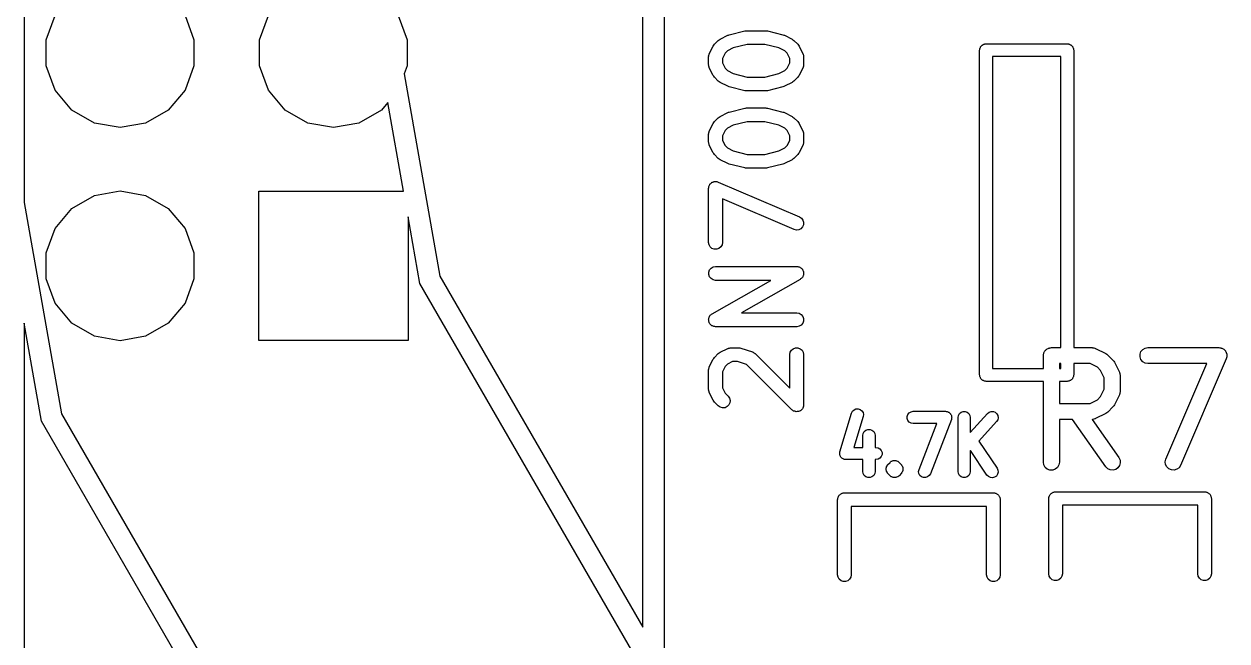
# Model space of a CAD drawing. Extents: x 173.7 to 229.3, y -126 to -74.1.
# Drawn here: x 182.1 to 193.38, y -108.52 to -102.73 of the extents above; entities that cross this region are included whole.
import ezdxf

# ---------------------------------------------------------------- set-up
doc = ezdxf.new("R2010")
doc.units = 0
doc.header["$MEASUREMENT"] = 0
doc.layers.add('BLACK', color=7, linetype='CONTINUOUS')

msp = doc.modelspace()

# ---------------------------------------------------------------- linework, layer by layer
at = {"layer": 'Black'}
for p, q in [((188.1, -91.2635), (188.1, -108.737)), ((187.9, -108.39), (187.9, -91.6099)), ((182.1, -95.5954), (182.1, -104.405)), ((182.308, -102.878), (182.391, -102.649)), ((183.609, -102.649), (183.692, -102.878)), ((184.308, -102.878), (184.391, -102.649)), ((185.609, -102.649), (185.692, -102.878)), ((188.626, -102.872), (188.699, -102.836)), ((188.699, -102.836), (188.706, -102.834)), ((188.706, -102.834), (188.712, -102.831)), ((188.712, -102.831), (188.857, -102.795)), ((188.857, -102.795), (188.865, -102.794)), ((188.865, -102.794), (188.873, -102.793)), ((188.873, -102.793), (189.054, -102.793)), ((189.054, -102.793), (189.062, -102.794)), ((189.062, -102.794), (189.07, -102.795)), ((189.07, -102.795), (189.215, -102.831)), ((189.215, -102.831), (189.222, -102.834)), ((189.222, -102.834), (189.229, -102.836)), ((189.229, -102.836), (189.301, -102.872)), ((182.308, -103.122), (182.308, -102.878)), ((183.692, -102.878), (183.692, -103.122)), ((184.308, -103.122), (184.308, -102.878)), ((185.692, -102.878), (185.692, -103.122)), ((188.525, -103.01), (188.561, -102.937)), ((188.561, -102.937), (188.567, -102.929)), ((188.567, -102.929), (188.573, -102.92)), ((188.573, -102.92), (188.609, -102.884)), ((188.609, -102.884), (188.618, -102.878)), ((188.618, -102.878), (188.626, -102.872)), ((188.75, -102.955), (188.694, -102.983)), ((188.881, -102.922), (188.75, -102.955)), ((189.046, -102.922), (188.881, -102.922)), ((189.177, -102.955), (189.046, -102.922)), ((189.234, -102.983), (189.177, -102.955)), ((189.301, -102.872), (189.309, -102.878)), ((189.309, -102.878), (189.318, -102.884)), ((189.318, -102.884), (189.354, -102.92)), ((189.354, -102.92), (189.36, -102.929)), ((189.36, -102.929), (189.366, -102.937)), ((189.366, -102.937), (189.403, -103.01)), ((191.06, -102.966), (191.062, -102.961)), ((191.06, -102.971), (191.06, -102.966)), ((191.062, -102.961), (191.063, -102.956)), ((191.063, -102.956), (191.066, -102.951)), ((191.066, -102.951), (191.067, -102.946)), ((191.067, -102.946), (191.071, -102.942)), ((191.071, -102.942), (191.073, -102.938)), ((191.073, -102.938), (191.077, -102.934)), ((191.077, -102.934), (191.081, -102.93)), ((191.081, -102.93), (191.085, -102.928)), ((191.085, -102.928), (191.089, -102.924)), ((191.089, -102.924), (191.094, -102.923)), ((191.094, -102.923), (191.099, -102.92)), ((191.099, -102.92), (191.104, -102.919)), ((191.104, -102.919), (191.109, -102.917)), ((191.109, -102.917), (191.114, -102.917)), ((191.114, -102.917), (191.119, -102.916)), ((191.119, -102.916), (191.881, -102.916)), ((191.881, -102.916), (191.886, -102.917)), ((191.886, -102.917), (191.891, -102.917)), ((191.891, -102.917), (191.896, -102.919)), ((191.896, -102.919), (191.901, -102.92)), ((191.901, -102.92), (191.906, -102.923)), ((191.906, -102.923), (191.911, -102.924)), ((191.911, -102.924), (191.915, -102.928)), ((191.915, -102.928), (191.919, -102.93)), ((191.919, -102.93), (191.923, -102.934)), ((191.923, -102.934), (191.927, -102.938)), ((191.927, -102.938), (191.929, -102.942)), ((191.929, -102.942), (191.933, -102.946)), ((191.933, -102.946), (191.934, -102.951)), ((191.934, -102.951), (191.937, -102.956)), ((191.937, -102.956), (191.938, -102.961)), ((191.938, -102.961), (191.94, -102.966)), ((191.94, -102.966), (191.94, -102.971)), ((188.518, -103.031), (188.521, -103.024)), ((188.519, -103.035), (188.518, -103.031)), ((188.518, -103.039), (188.519, -103.035)), ((188.518, -103.111), (188.518, -103.039)), ((188.521, -103.024), (188.522, -103.017)), ((188.522, -103.017), (188.524, -103.013)), ((188.524, -103.013), (188.525, -103.01)), ((188.672, -103.005), (188.647, -103.054)), ((188.647, -103.054), (188.647, -103.096)), ((188.694, -102.983), (188.672, -103.005)), ((189.255, -103.005), (189.234, -102.983)), ((189.28, -103.054), (189.255, -103.005)), ((189.28, -103.096), (189.28, -103.054)), ((189.403, -103.01), (189.404, -103.013)), ((189.404, -103.013), (189.406, -103.017)), ((189.406, -103.017), (189.407, -103.024)), ((189.407, -103.024), (189.409, -103.031)), ((189.409, -103.031), (189.409, -103.035)), ((189.409, -103.035), (189.409, -103.039)), ((189.409, -103.039), (189.409, -103.111)), ((191.059, -102.976), (191.06, -102.971)), ((191.059, -106.024), (191.059, -102.976)), ((191.179, -103.036), (191.179, -105.964)), ((191.821, -103.036), (191.179, -103.036)), ((191.821, -105.767), (191.821, -103.036)), ((191.94, -102.971), (191.941, -102.976)), ((191.941, -102.976), (191.941, -105.767)), ((182.391, -103.351), (182.308, -103.122)), ((183.692, -103.122), (183.609, -103.351)), ((184.391, -103.351), (184.308, -103.122)), ((185.692, -103.122), (185.664, -103.199)), ((188.519, -103.115), (188.518, -103.111)), ((188.518, -103.119), (188.519, -103.115)), ((188.521, -103.126), (188.518, -103.119)), ((188.522, -103.134), (188.521, -103.126)), ((188.524, -103.137), (188.522, -103.134)), ((188.525, -103.14), (188.524, -103.137)), ((188.561, -103.213), (188.525, -103.14)), ((188.647, -103.096), (188.672, -103.146)), ((188.672, -103.146), (188.694, -103.167)), ((188.694, -103.167), (188.75, -103.195)), ((189.177, -103.195), (189.234, -103.167)), ((189.234, -103.167), (189.255, -103.146)), ((189.255, -103.146), (189.28, -103.096)), ((189.403, -103.14), (189.366, -103.213)), ((189.404, -103.137), (189.403, -103.14)), ((189.406, -103.134), (189.404, -103.137)), ((189.407, -103.126), (189.406, -103.134)), ((189.409, -103.119), (189.407, -103.126)), ((189.409, -103.111), (189.409, -103.115)), ((189.409, -103.115), (189.409, -103.119)), ((185.664, -103.199), (185.998, -105.096)), ((188.567, -103.221), (188.561, -103.213)), ((188.573, -103.23), (188.567, -103.221)), ((188.609, -103.266), (188.573, -103.23)), ((188.618, -103.272), (188.609, -103.266)), ((188.626, -103.278), (188.618, -103.272)), ((188.699, -103.315), (188.626, -103.278)), ((188.75, -103.195), (188.881, -103.228)), ((188.881, -103.228), (189.046, -103.228)), ((189.046, -103.228), (189.177, -103.195)), ((189.301, -103.278), (189.229, -103.315)), ((189.309, -103.272), (189.301, -103.278)), ((189.318, -103.266), (189.309, -103.272)), ((189.354, -103.23), (189.318, -103.266)), ((189.36, -103.221), (189.354, -103.23)), ((189.366, -103.213), (189.36, -103.221)), ((182.548, -103.538), (182.391, -103.351)), ((183.609, -103.351), (183.452, -103.538)), ((184.548, -103.538), (184.391, -103.351)), ((188.706, -103.317), (188.699, -103.315)), ((188.712, -103.319), (188.706, -103.317)), ((188.857, -103.356), (188.712, -103.319)), ((188.865, -103.356), (188.857, -103.356)), ((188.873, -103.358), (188.865, -103.356)), ((189.054, -103.358), (188.873, -103.358)), ((189.062, -103.356), (189.054, -103.358)), ((189.07, -103.356), (189.062, -103.356)), ((189.215, -103.319), (189.07, -103.356)), ((189.222, -103.317), (189.215, -103.319)), ((189.229, -103.315), (189.222, -103.317)), ((185.511, -103.467), (185.452, -103.538)), ((185.658, -104.3), (185.511, -103.467)), ((188.712, -103.557), (188.857, -103.52)), ((188.857, -103.52), (188.865, -103.52)), ((188.865, -103.52), (188.873, -103.518)), ((188.873, -103.518), (189.054, -103.518)), ((189.054, -103.518), (189.062, -103.52)), ((189.062, -103.52), (189.07, -103.52)), ((189.07, -103.52), (189.215, -103.557)), ((182.76, -103.66), (182.548, -103.538)), ((183.452, -103.538), (183.24, -103.66)), ((184.76, -103.66), (184.548, -103.538)), ((185.452, -103.538), (185.24, -103.66)), ((188.573, -103.646), (188.609, -103.61)), ((188.609, -103.61), (188.618, -103.604)), ((188.618, -103.604), (188.626, -103.598)), ((188.626, -103.598), (188.699, -103.561)), ((188.699, -103.561), (188.706, -103.559)), ((188.706, -103.559), (188.712, -103.557)), ((189.215, -103.557), (189.222, -103.559)), ((189.222, -103.559), (189.229, -103.561)), ((189.229, -103.561), (189.301, -103.598)), ((189.301, -103.598), (189.309, -103.604)), ((189.309, -103.604), (189.318, -103.61)), ((189.318, -103.61), (189.354, -103.646)), ((183, -103.703), (182.76, -103.66)), ((183.24, -103.66), (183, -103.703)), ((185, -103.703), (184.76, -103.66)), ((185.24, -103.66), (185, -103.703)), ((188.518, -103.757), (188.521, -103.75)), ((188.519, -103.761), (188.518, -103.757)), ((188.521, -103.75), (188.522, -103.742)), ((188.522, -103.742), (188.524, -103.739)), ((188.524, -103.739), (188.525, -103.736)), ((188.525, -103.736), (188.561, -103.663)), ((188.561, -103.663), (188.567, -103.655)), ((188.567, -103.655), (188.573, -103.646)), ((188.672, -103.73), (188.647, -103.78)), ((188.694, -103.709), (188.672, -103.73)), ((188.75, -103.681), (188.694, -103.709)), ((188.881, -103.648), (188.75, -103.681)), ((189.046, -103.648), (188.881, -103.648)), ((189.177, -103.681), (189.046, -103.648)), ((189.234, -103.709), (189.177, -103.681)), ((189.255, -103.73), (189.234, -103.709)), ((189.28, -103.78), (189.255, -103.73)), ((189.354, -103.646), (189.36, -103.655)), ((189.36, -103.655), (189.366, -103.663)), ((189.366, -103.663), (189.403, -103.736)), ((189.403, -103.736), (189.404, -103.739)), ((189.404, -103.739), (189.406, -103.742)), ((189.406, -103.742), (189.407, -103.75)), ((189.407, -103.75), (189.409, -103.757)), ((189.409, -103.757), (189.409, -103.761)), ((188.518, -103.765), (188.519, -103.761)), ((188.518, -103.837), (188.518, -103.765)), ((188.519, -103.841), (188.518, -103.837)), ((188.518, -103.845), (188.519, -103.841)), ((188.521, -103.852), (188.518, -103.845)), ((188.522, -103.859), (188.521, -103.852)), ((188.524, -103.863), (188.522, -103.859)), ((188.525, -103.866), (188.524, -103.863)), ((188.561, -103.939), (188.525, -103.866)), ((188.647, -103.78), (188.647, -103.822)), ((188.647, -103.822), (188.672, -103.871)), ((189.255, -103.871), (189.28, -103.822)), ((189.28, -103.822), (189.28, -103.78)), ((189.403, -103.866), (189.366, -103.939)), ((189.404, -103.863), (189.403, -103.866)), ((189.406, -103.859), (189.404, -103.863)), ((189.407, -103.852), (189.406, -103.859)), ((189.409, -103.845), (189.407, -103.852)), ((189.409, -103.761), (189.409, -103.765)), ((189.409, -103.765), (189.409, -103.837)), ((189.409, -103.837), (189.409, -103.841)), ((189.409, -103.841), (189.409, -103.845)), ((188.567, -103.947), (188.561, -103.939)), ((188.573, -103.956), (188.567, -103.947)), ((188.609, -103.992), (188.573, -103.956)), ((188.672, -103.871), (188.694, -103.893)), ((188.694, -103.893), (188.75, -103.921)), ((188.75, -103.921), (188.881, -103.954)), ((188.881, -103.954), (189.046, -103.954)), ((189.046, -103.954), (189.177, -103.921)), ((189.177, -103.921), (189.234, -103.893)), ((189.234, -103.893), (189.255, -103.871)), ((189.354, -103.956), (189.318, -103.992)), ((189.36, -103.947), (189.354, -103.956)), ((189.366, -103.939), (189.36, -103.947)), ((188.618, -103.998), (188.609, -103.992)), ((188.626, -104.004), (188.618, -103.998)), ((188.699, -104.04), (188.626, -104.004)), ((188.706, -104.042), (188.699, -104.04)), ((188.712, -104.045), (188.706, -104.042)), ((188.857, -104.081), (188.712, -104.045)), ((188.865, -104.082), (188.857, -104.081)), ((188.873, -104.083), (188.865, -104.082)), ((189.054, -104.083), (188.873, -104.083)), ((189.062, -104.082), (189.054, -104.083)), ((189.07, -104.081), (189.062, -104.082)), ((189.215, -104.045), (189.07, -104.081)), ((189.222, -104.042), (189.215, -104.045)), ((189.229, -104.04), (189.222, -104.042)), ((189.301, -104.004), (189.229, -104.04)), ((189.309, -103.998), (189.301, -104.004)), ((189.318, -103.992), (189.309, -103.998)), ((188.579, -104.209), (188.586, -104.208)), ((188.586, -104.208), (188.59, -104.209)), ((182.76, -104.34), (183, -104.297)), ((183, -104.297), (183.24, -104.34)), ((184.3, -105.7), (184.3, -104.3)), ((184.3, -104.3), (185.658, -104.3)), ((188.518, -104.273), (188.519, -104.265)), ((188.518, -104.781), (188.518, -104.273)), ((188.519, -104.265), (188.52, -104.258)), ((188.52, -104.258), (188.521, -104.254)), ((188.521, -104.254), (188.522, -104.25)), ((188.522, -104.25), (188.526, -104.244)), ((188.526, -104.244), (188.529, -104.237)), ((188.529, -104.237), (188.531, -104.234)), ((188.531, -104.234), (188.533, -104.231)), ((188.533, -104.231), (188.539, -104.226)), ((188.539, -104.226), (188.544, -104.221)), ((188.544, -104.221), (188.547, -104.219)), ((188.547, -104.219), (188.55, -104.216)), ((188.55, -104.216), (188.557, -104.214)), ((188.557, -104.214), (188.564, -104.211)), ((188.564, -104.211), (188.568, -104.21)), ((188.568, -104.21), (188.571, -104.209)), ((188.571, -104.209), (188.579, -104.209)), ((188.59, -104.209), (188.594, -104.209)), ((188.594, -104.209), (188.601, -104.211)), ((188.601, -104.211), (188.608, -104.213)), ((188.608, -104.213), (189.37, -104.54)), ((182.1, -104.405), (182.45, -106.388)), ((182.548, -104.462), (182.76, -104.34)), ((183.24, -104.34), (183.452, -104.462)), ((189.319, -104.659), (188.647, -104.371)), ((188.647, -104.371), (188.647, -104.781)), ((182.391, -104.649), (182.548, -104.462)), ((183.452, -104.462), (183.609, -104.649)), ((185.81, -105.165), (185.7, -104.539)), ((185.7, -104.539), (185.7, -105.7)), ((189.37, -104.54), (189.389, -104.552)), ((182.308, -104.878), (182.391, -104.649)), ((183.609, -104.649), (183.692, -104.878)), ((189.341, -104.664), (189.319, -104.659)), ((189.384, -104.651), (189.363, -104.661)), ((189.399, -104.635), (189.384, -104.651)), ((189.389, -104.552), (189.403, -104.57)), ((189.408, -104.614), (189.399, -104.635)), ((189.403, -104.57), (189.409, -104.591)), ((189.409, -104.591), (189.408, -104.614)), ((189.363, -104.661), (189.341, -104.664)), ((182.308, -105.122), (182.308, -104.878)), ((183.692, -104.878), (183.692, -105.122)), ((188.522, -104.803), (188.518, -104.781)), ((188.533, -104.822), (188.522, -104.803)), ((188.55, -104.837), (188.533, -104.822)), ((188.571, -104.844), (188.55, -104.837)), ((188.594, -104.844), (188.571, -104.844)), ((188.615, -104.837), (188.594, -104.844)), ((188.632, -104.822), (188.615, -104.837)), ((188.644, -104.803), (188.632, -104.822)), ((188.647, -104.781), (188.644, -104.803)), ((185.998, -105.096), (187.9, -108.39)), ((188.519, -105.06), (188.527, -105.038)), ((188.519, -105.082), (188.519, -105.06)), ((188.527, -105.103), (188.519, -105.082)), ((188.527, -105.038), (188.541, -105.021)), ((188.541, -105.12), (188.527, -105.103)), ((188.541, -105.021), (188.561, -105.01)), ((188.561, -105.01), (188.583, -105.006)), ((188.583, -105.006), (189.345, -105.006)), ((189.345, -105.006), (189.35, -105.007)), ((189.35, -105.007), (189.356, -105.007)), ((189.356, -105.007), (189.361, -105.009)), ((189.361, -105.009), (189.367, -105.01)), ((189.367, -105.01), (189.372, -105.013)), ((189.372, -105.013), (189.377, -105.015)), ((189.377, -105.015), (189.382, -105.018)), ((189.382, -105.018), (189.386, -105.021)), ((189.386, -105.021), (189.39, -105.026)), ((189.39, -105.026), (189.395, -105.029)), ((189.397, -105.108), (189.394, -105.113)), ((189.395, -105.029), (189.397, -105.034)), ((189.397, -105.034), (189.401, -105.038)), ((189.401, -105.103), (189.397, -105.108)), ((189.401, -105.038), (189.403, -105.044)), ((189.403, -105.098), (189.401, -105.103)), ((189.403, -105.044), (189.406, -105.049)), ((189.405, -105.093), (189.403, -105.098)), ((189.407, -105.088), (189.405, -105.093)), ((189.406, -105.049), (189.407, -105.054)), ((189.407, -105.054), (189.409, -105.06)), ((189.409, -105.082), (189.407, -105.088)), ((189.409, -105.06), (189.409, -105.065)), ((189.409, -105.065), (189.409, -105.071)), ((189.409, -105.071), (189.409, -105.077)), ((189.409, -105.077), (189.409, -105.082)), ((182.391, -105.351), (182.308, -105.122)), ((183.692, -105.122), (183.609, -105.351)), ((187.9, -108.784), (185.81, -105.165)), ((188.561, -105.132), (188.541, -105.12)), ((188.551, -105.45), (189.101, -105.136)), ((188.583, -105.136), (188.561, -105.132)), ((189.101, -105.136), (188.583, -105.136)), ((189.377, -105.127), (188.827, -105.442)), ((189.381, -105.123), (189.377, -105.127)), ((189.386, -105.12), (189.381, -105.123)), ((189.39, -105.116), (189.386, -105.12)), ((189.394, -105.113), (189.39, -105.116)), ((182.548, -105.538), (182.391, -105.351)), ((183.609, -105.351), (183.452, -105.538)), ((188.827, -105.442), (189.345, -105.442)), ((189.345, -105.442), (189.367, -105.445)), ((189.367, -105.445), (189.386, -105.457)), ((182.262, -106.456), (182.1, -105.539)), ((182.1, -105.539), (182.1, -112.5)), ((182.76, -105.66), (182.548, -105.538)), ((183.452, -105.538), (183.24, -105.66)), ((188.518, -105.506), (188.519, -105.501)), ((188.519, -105.512), (188.518, -105.506)), ((188.519, -105.495), (188.521, -105.49)), ((188.519, -105.501), (188.519, -105.495)), ((188.519, -105.518), (188.519, -105.512)), ((188.521, -105.523), (188.519, -105.518)), ((188.521, -105.49), (188.522, -105.484)), ((188.522, -105.528), (188.521, -105.523)), ((188.522, -105.484), (188.525, -105.479)), ((188.525, -105.533), (188.522, -105.528)), ((188.525, -105.479), (188.527, -105.474)), ((188.527, -105.539), (188.525, -105.533)), ((188.527, -105.474), (188.53, -105.469)), ((188.53, -105.543), (188.527, -105.539)), ((188.53, -105.469), (188.533, -105.464)), ((188.533, -105.548), (188.53, -105.543)), ((188.533, -105.464), (188.538, -105.461)), ((188.537, -105.551), (188.533, -105.548)), ((188.541, -105.556), (188.537, -105.551)), ((188.538, -105.461), (188.541, -105.457)), ((188.541, -105.457), (188.546, -105.454)), ((188.546, -105.559), (188.541, -105.556)), ((188.546, -105.454), (188.551, -105.45)), ((188.55, -105.562), (188.546, -105.559)), ((188.556, -105.564), (188.55, -105.562)), ((189.386, -105.556), (189.367, -105.567)), ((189.386, -105.457), (189.401, -105.474)), ((189.401, -105.539), (189.386, -105.556)), ((189.401, -105.474), (189.409, -105.495)), ((189.409, -105.518), (189.401, -105.539)), ((189.409, -105.495), (189.409, -105.518)), ((183, -105.703), (182.76, -105.66)), ((183.24, -105.66), (183, -105.703)), ((188.561, -105.567), (188.556, -105.564)), ((188.566, -105.568), (188.561, -105.567)), ((188.571, -105.57), (188.566, -105.568)), ((188.577, -105.57), (188.571, -105.57)), ((188.583, -105.571), (188.577, -105.57)), ((189.345, -105.571), (188.583, -105.571)), ((189.367, -105.567), (189.345, -105.571)), ((185.7, -105.7), (184.3, -105.7)), ((188.626, -105.811), (188.699, -105.775)), ((188.699, -105.775), (188.702, -105.774)), ((188.702, -105.774), (188.706, -105.772)), ((188.706, -105.772), (188.713, -105.771)), ((188.713, -105.771), (188.72, -105.769)), ((188.72, -105.769), (188.724, -105.769)), ((188.724, -105.769), (188.728, -105.768)), ((188.728, -105.768), (188.8, -105.768)), ((188.8, -105.768), (188.811, -105.77)), ((188.811, -105.77), (188.821, -105.771)), ((188.821, -105.771), (188.93, -105.808)), ((189.295, -105.791), (189.312, -105.777)), ((189.312, -105.777), (189.333, -105.769)), ((189.333, -105.769), (189.356, -105.769)), ((189.356, -105.769), (189.377, -105.777)), ((189.377, -105.777), (189.394, -105.791)), ((191.679, -105.79), (191.684, -105.785)), ((191.684, -105.785), (191.689, -105.782)), ((191.689, -105.782), (191.694, -105.777)), ((191.694, -105.777), (191.701, -105.775)), ((191.701, -105.775), (191.706, -105.772)), ((191.706, -105.772), (191.713, -105.771)), ((191.713, -105.771), (191.719, -105.769)), ((191.719, -105.769), (191.725, -105.769)), ((191.725, -105.769), (191.732, -105.767)), ((191.732, -105.767), (191.821, -105.767)), ((191.941, -105.767), (192.113, -105.767)), ((192.113, -105.767), (192.117, -105.768)), ((192.117, -105.768), (192.121, -105.768)), ((192.121, -105.768), (192.13, -105.77)), ((192.13, -105.77), (192.139, -105.772)), ((192.139, -105.772), (192.142, -105.774)), ((192.142, -105.774), (192.146, -105.775)), ((192.146, -105.775), (192.242, -105.823)), ((192.572, -105.805), (192.588, -105.785)), ((192.588, -105.785), (192.611, -105.772)), ((192.611, -105.772), (192.637, -105.767)), ((192.637, -105.767), (193.303, -105.767)), ((193.303, -105.767), (193.312, -105.769)), ((193.312, -105.769), (193.32, -105.769)), ((193.32, -105.769), (193.325, -105.771)), ((193.325, -105.771), (193.329, -105.772)), ((193.329, -105.772), (193.336, -105.776)), ((193.336, -105.776), (193.344, -105.78)), ((193.344, -105.78), (193.348, -105.783)), ((193.348, -105.783), (193.352, -105.785)), ((193.352, -105.785), (193.357, -105.792)), ((188.525, -105.949), (188.561, -105.876)), ((188.561, -105.876), (188.567, -105.868)), ((188.567, -105.868), (188.573, -105.86)), ((188.573, -105.86), (188.609, -105.823)), ((188.609, -105.823), (188.618, -105.817)), ((188.618, -105.817), (188.626, -105.811)), ((188.743, -105.898), (188.694, -105.922)), ((188.79, -105.898), (188.743, -105.898)), ((188.874, -105.926), (188.79, -105.898)), ((188.93, -105.808), (188.933, -105.809)), ((188.933, -105.809), (188.937, -105.81)), ((188.937, -105.81), (188.943, -105.815)), ((188.943, -105.815), (188.95, -105.818)), ((188.95, -105.818), (188.952, -105.821)), ((188.952, -105.821), (188.955, -105.823)), ((188.955, -105.823), (189.28, -106.148)), ((189.28, -105.833), (189.284, -105.811)), ((189.28, -106.148), (189.28, -105.833)), ((189.284, -105.811), (189.295, -105.791)), ((189.394, -105.791), (189.406, -105.811)), ((189.406, -105.811), (189.409, -105.833)), ((189.409, -105.833), (189.409, -106.305)), ((191.657, -105.842), (191.658, -105.836)), ((191.657, -105.964), (191.657, -105.842)), ((191.658, -105.829), (191.66, -105.823)), ((191.658, -105.836), (191.658, -105.829)), ((191.66, -105.823), (191.661, -105.817)), ((191.661, -105.817), (191.665, -105.811)), ((191.665, -105.811), (191.667, -105.805)), ((191.667, -105.805), (191.671, -105.8)), ((191.671, -105.8), (191.674, -105.794)), ((191.674, -105.794), (191.679, -105.79)), ((192.242, -105.823), (192.251, -105.83)), ((192.251, -105.83), (192.261, -105.837)), ((192.261, -105.837), (192.309, -105.885)), ((192.309, -105.885), (192.316, -105.894)), ((192.316, -105.894), (192.323, -105.904)), ((192.563, -105.829), (192.572, -105.805)), ((192.563, -105.855), (192.563, -105.829)), ((192.572, -105.88), (192.563, -105.855)), ((192.588, -105.9), (192.572, -105.88)), ((192.611, -105.913), (192.588, -105.9)), ((193.372, -105.872), (192.944, -106.872)), ((193.357, -105.792), (193.363, -105.797)), ((193.363, -105.797), (193.365, -105.801)), ((193.365, -105.801), (193.368, -105.805)), ((193.368, -105.805), (193.371, -105.813)), ((193.371, -105.813), (193.375, -105.821)), ((193.374, -105.864), (193.372, -105.872)), ((193.377, -105.855), (193.374, -105.864)), ((193.375, -105.821), (193.376, -105.825)), ((193.376, -105.825), (193.377, -105.829)), ((193.377, -105.829), (193.377, -105.838)), ((193.377, -105.838), (193.378, -105.847)), ((193.378, -105.847), (193.377, -105.851)), ((193.377, -105.851), (193.377, -105.855)), ((188.518, -105.971), (188.521, -105.963)), ((188.519, -105.974), (188.518, -105.971)), ((188.518, -105.978), (188.519, -105.974)), ((188.518, -106.159), (188.518, -105.978)), ((188.521, -105.963), (188.522, -105.956)), ((188.522, -105.956), (188.524, -105.953)), ((188.524, -105.953), (188.525, -105.949)), ((188.672, -105.944), (188.647, -105.993)), ((188.647, -105.993), (188.647, -106.144)), ((188.694, -105.922), (188.672, -105.944)), ((189.299, -106.35), (188.874, -105.926)), ((191.179, -105.964), (191.657, -105.964)), ((191.807, -105.917), (191.807, -105.964)), ((191.821, -105.917), (191.807, -105.917)), ((191.807, -105.964), (191.821, -105.964)), ((191.821, -105.964), (191.821, -105.917)), ((191.941, -105.917), (191.941, -106.024)), ((192.095, -105.917), (191.941, -105.917)), ((192.164, -105.952), (192.095, -105.917)), ((192.194, -105.982), (192.164, -105.952)), ((192.228, -106.051), (192.194, -105.982)), ((192.323, -105.904), (192.37, -105.999)), ((192.37, -105.999), (192.372, -106.003)), ((192.372, -106.003), (192.374, -106.007)), ((192.374, -106.007), (192.375, -106.016)), ((192.637, -105.917), (192.611, -105.913)), ((193.19, -105.917), (192.637, -105.917)), ((192.806, -106.813), (193.19, -105.917)), ((191.06, -106.029), (191.059, -106.024)), ((191.06, -106.034), (191.06, -106.029)), ((191.062, -106.039), (191.06, -106.034)), ((191.063, -106.044), (191.062, -106.039)), ((191.066, -106.049), (191.063, -106.044)), ((191.067, -106.054), (191.066, -106.049)), ((191.071, -106.058), (191.067, -106.054)), ((191.073, -106.062), (191.071, -106.058)), ((191.077, -106.066), (191.073, -106.062)), ((191.081, -106.07), (191.077, -106.066)), ((191.085, -106.072), (191.081, -106.07)), ((191.089, -106.076), (191.085, -106.072)), ((191.094, -106.077), (191.089, -106.076)), ((191.099, -106.08), (191.094, -106.077)), ((191.104, -106.081), (191.099, -106.08)), ((191.109, -106.083), (191.104, -106.081)), ((191.114, -106.083), (191.109, -106.083)), ((191.119, -106.084), (191.114, -106.083)), ((191.657, -106.084), (191.119, -106.084)), ((191.657, -106.842), (191.657, -106.084)), ((191.881, -106.084), (191.807, -106.084)), ((191.807, -106.084), (191.807, -106.291)), ((191.886, -106.083), (191.881, -106.084)), ((191.891, -106.083), (191.886, -106.083)), ((191.896, -106.081), (191.891, -106.083)), ((191.901, -106.08), (191.896, -106.081)), ((191.906, -106.077), (191.901, -106.08)), ((191.911, -106.076), (191.906, -106.077)), ((191.915, -106.072), (191.911, -106.076)), ((191.919, -106.07), (191.915, -106.072)), ((191.923, -106.066), (191.919, -106.07)), ((191.927, -106.062), (191.923, -106.066)), ((191.929, -106.058), (191.927, -106.062)), ((191.933, -106.054), (191.929, -106.058)), ((191.934, -106.049), (191.933, -106.054)), ((191.937, -106.044), (191.934, -106.049)), ((191.938, -106.039), (191.937, -106.044)), ((191.94, -106.034), (191.938, -106.039)), ((191.941, -106.024), (191.94, -106.029)), ((191.94, -106.029), (191.94, -106.034)), ((192.228, -106.158), (192.228, -106.051)), ((192.375, -106.016), (192.378, -106.024)), ((192.378, -106.024), (192.378, -106.029)), ((192.378, -106.029), (192.378, -106.033)), ((192.378, -106.033), (192.378, -106.176)), ((188.519, -106.163), (188.518, -106.159)), ((188.518, -106.167), (188.519, -106.163)), ((188.521, -106.174), (188.518, -106.167)), ((188.522, -106.182), (188.521, -106.174)), ((188.524, -106.185), (188.522, -106.182)), ((188.525, -106.188), (188.524, -106.185)), ((188.561, -106.261), (188.525, -106.188)), ((188.647, -106.144), (188.672, -106.194)), ((188.672, -106.194), (188.701, -106.222)), ((188.701, -106.222), (188.714, -106.241)), ((192.164, -106.257), (192.194, -106.227)), ((192.194, -106.227), (192.228, -106.158)), ((192.37, -106.209), (192.323, -106.304)), ((192.372, -106.205), (192.37, -106.209)), ((192.374, -106.201), (192.372, -106.205)), ((192.375, -106.193), (192.374, -106.201)), ((192.378, -106.184), (192.375, -106.193)), ((192.378, -106.176), (192.378, -106.18)), ((192.378, -106.18), (192.378, -106.184)), ((188.567, -106.269), (188.561, -106.261)), ((188.573, -106.278), (188.567, -106.269)), ((188.609, -106.314), (188.573, -106.278)), ((188.628, -106.327), (188.609, -106.314)), ((188.65, -106.333), (188.628, -106.327)), ((188.672, -106.331), (188.65, -106.333)), ((188.692, -106.321), (188.672, -106.331)), ((188.708, -106.305), (188.692, -106.321)), ((188.718, -106.285), (188.708, -106.305)), ((188.714, -106.241), (188.72, -106.263)), ((188.72, -106.263), (188.718, -106.285)), ((189.306, -106.355), (189.299, -106.35)), ((189.394, -106.346), (189.388, -106.352)), ((189.396, -106.344), (189.394, -106.346)), ((189.398, -106.342), (189.396, -106.344)), ((189.401, -106.334), (189.398, -106.342)), ((189.406, -106.327), (189.401, -106.334)), ((189.407, -106.321), (189.406, -106.324)), ((189.406, -106.324), (189.406, -106.327)), ((189.408, -106.313), (189.407, -106.321)), ((189.409, -106.305), (189.408, -106.313)), ((189.867, -106.364), (189.882, -106.351)), ((189.882, -106.351), (189.9, -106.343)), ((189.9, -106.343), (189.92, -106.342)), ((189.92, -106.342), (189.939, -106.347)), ((189.939, -106.347), (189.955, -106.359)), ((191.807, -106.291), (192.095, -106.291)), ((192.095, -106.291), (192.164, -106.257)), ((192.309, -106.324), (192.261, -106.372)), ((192.316, -106.314), (192.309, -106.324)), ((192.323, -106.304), (192.316, -106.314)), ((185.54, -112.134), (182.262, -106.456)), ((182.45, -106.388), (185.693, -112.005)), ((189.312, -106.361), (189.306, -106.355)), ((189.315, -106.362), (189.312, -106.361)), ((189.317, -106.363), (189.315, -106.362)), ((189.326, -106.365), (189.317, -106.363)), ((189.333, -106.368), (189.326, -106.365)), ((189.336, -106.368), (189.333, -106.368)), ((189.339, -106.369), (189.336, -106.368)), ((189.348, -106.368), (189.339, -106.369)), ((189.356, -106.368), (189.348, -106.368)), ((189.359, -106.367), (189.356, -106.368)), ((189.361, -106.367), (189.359, -106.367)), ((189.369, -106.364), (189.361, -106.367)), ((189.377, -106.361), (189.369, -106.364)), ((189.379, -106.359), (189.377, -106.361)), ((189.382, -106.358), (189.379, -106.359)), ((189.388, -106.352), (189.382, -106.358)), ((189.749, -106.745), (189.858, -106.382)), ((189.858, -106.382), (189.867, -106.364)), ((189.968, -106.415), (189.881, -106.704)), ((189.955, -106.359), (189.966, -106.376)), ((189.966, -106.376), (189.97, -106.395)), ((189.97, -106.395), (189.968, -106.415)), ((190.379, -106.413), (190.386, -106.394)), ((190.379, -106.432), (190.379, -106.413)), ((190.386, -106.451), (190.379, -106.432)), ((190.386, -106.394), (190.399, -106.379)), ((190.399, -106.466), (190.386, -106.451)), ((190.399, -106.379), (190.416, -106.369)), ((190.416, -106.369), (190.436, -106.365)), ((190.436, -106.365), (190.74, -106.365)), ((190.794, -106.443), (190.598, -106.951)), ((190.74, -106.365), (190.746, -106.366)), ((190.746, -106.366), (190.751, -106.366)), ((190.751, -106.366), (190.756, -106.368)), ((190.756, -106.368), (190.76, -106.369)), ((190.76, -106.369), (190.765, -106.372)), ((190.765, -106.372), (190.77, -106.374)), ((190.77, -106.374), (190.773, -106.377)), ((190.773, -106.377), (190.777, -106.379)), ((190.777, -106.379), (190.781, -106.383)), ((190.781, -106.383), (190.785, -106.387)), ((190.785, -106.387), (190.787, -106.391)), ((190.787, -106.391), (190.79, -106.394)), ((190.79, -106.394), (190.792, -106.399)), ((190.792, -106.399), (190.794, -106.404)), ((190.794, -106.404), (190.795, -106.408)), ((190.795, -106.438), (190.794, -106.443)), ((190.795, -106.408), (190.797, -106.413)), ((190.797, -106.432), (190.795, -106.438)), ((190.797, -106.413), (190.797, -106.418)), ((190.797, -106.418), (190.798, -106.424)), ((190.798, -106.424), (190.797, -106.428)), ((190.797, -106.428), (190.797, -106.432)), ((190.857, -106.423), (190.861, -106.403)), ((190.857, -106.931), (190.857, -106.423)), ((190.861, -106.403), (190.871, -106.386)), ((190.871, -106.386), (190.886, -106.373)), ((190.886, -106.373), (190.905, -106.366)), ((190.905, -106.366), (190.924, -106.366)), ((190.924, -106.366), (190.943, -106.373)), ((190.943, -106.373), (190.958, -106.386)), ((190.958, -106.386), (190.968, -106.403)), ((190.968, -106.403), (190.972, -106.423)), ((190.972, -106.564), (191.133, -106.384)), ((190.972, -106.423), (190.972, -106.564)), ((191.218, -106.461), (191.052, -106.645)), ((191.133, -106.384), (191.149, -106.372)), ((191.149, -106.372), (191.168, -106.366)), ((191.168, -106.366), (191.188, -106.367)), ((191.188, -106.367), (191.206, -106.374)), ((191.206, -106.374), (191.221, -106.387)), ((191.229, -106.444), (191.218, -106.461)), ((191.221, -106.387), (191.23, -106.405)), ((191.233, -106.425), (191.229, -106.444)), ((191.23, -106.405), (191.233, -106.425)), ((191.931, -106.441), (191.807, -106.441)), ((191.807, -106.441), (191.807, -106.842)), ((192.242, -106.885), (191.931, -106.441)), ((192.117, -106.44), (192.114, -106.441)), ((192.114, -106.441), (192.365, -106.799)), ((192.121, -106.441), (192.117, -106.44)), ((192.13, -106.438), (192.121, -106.441)), ((192.139, -106.437), (192.13, -106.438)), ((192.142, -106.435), (192.139, -106.437)), ((192.146, -106.433), (192.142, -106.435)), ((192.242, -106.386), (192.146, -106.433)), ((192.251, -106.378), (192.242, -106.386)), ((192.261, -106.372), (192.251, -106.378)), ((189.965, -106.592), (189.968, -106.572)), ((189.968, -106.572), (189.978, -106.555)), ((189.978, -106.555), (189.993, -106.542)), ((189.993, -106.542), (190.012, -106.536)), ((190.012, -106.536), (190.032, -106.536)), ((190.032, -106.536), (190.05, -106.542)), ((190.05, -106.542), (190.066, -106.555)), ((190.066, -106.555), (190.076, -106.572)), ((190.076, -106.572), (190.079, -106.592)), ((190.416, -106.476), (190.399, -106.466)), ((190.436, -106.48), (190.416, -106.476)), ((190.657, -106.48), (190.436, -106.48)), ((190.491, -106.91), (190.657, -106.48)), ((189.965, -106.704), (189.965, -106.592)), ((190.079, -106.592), (190.079, -106.704)), ((191.052, -106.645), (191.223, -106.899)), ((189.747, -106.765), (189.748, -106.758)), ((189.748, -106.768), (189.747, -106.765)), ((189.748, -106.751), (189.749, -106.748)), ((189.748, -106.758), (189.748, -106.751)), ((189.748, -106.771), (189.748, -106.768)), ((189.75, -106.777), (189.748, -106.771)), ((189.749, -106.748), (189.749, -106.745)), ((189.752, -106.784), (189.75, -106.777)), ((189.754, -106.787), (189.752, -106.784)), ((189.755, -106.79), (189.754, -106.787)), ((189.759, -106.795), (189.755, -106.79)), ((189.763, -106.8), (189.759, -106.795)), ((189.765, -106.802), (189.763, -106.8)), ((189.767, -106.805), (189.765, -106.802)), ((189.881, -106.704), (189.965, -106.704)), ((190.079, -106.704), (190.087, -106.704)), ((190.087, -106.704), (190.107, -106.708)), ((190.107, -106.708), (190.124, -106.717)), ((190.124, -106.717), (190.137, -106.733)), ((190.137, -106.79), (190.124, -106.805)), ((190.137, -106.733), (190.144, -106.751)), ((190.144, -106.771), (190.137, -106.79)), ((190.144, -106.751), (190.144, -106.771)), ((190.973, -106.733), (190.972, -106.735)), ((190.972, -106.735), (190.972, -106.931)), ((191.128, -106.963), (190.973, -106.733)), ((192.365, -106.799), (192.376, -106.823)), ((189.773, -106.808), (189.767, -106.805)), ((189.779, -106.812), (189.773, -106.808)), ((189.782, -106.813), (189.779, -106.812)), ((189.785, -106.815), (189.782, -106.813)), ((189.791, -106.816), (189.785, -106.815)), ((189.798, -106.818), (189.791, -106.816)), ((189.801, -106.818), (189.798, -106.818)), ((189.804, -106.818), (189.801, -106.818)), ((189.965, -106.818), (189.804, -106.818)), ((189.965, -106.931), (189.965, -106.818)), ((190.087, -106.818), (190.079, -106.818)), ((190.079, -106.818), (190.079, -106.931)), ((190.107, -106.815), (190.087, -106.818)), ((190.124, -106.805), (190.107, -106.815)), ((190.183, -106.904), (190.184, -106.897)), ((190.183, -106.906), (190.183, -106.904)), ((190.183, -106.908), (190.183, -106.906)), ((190.184, -106.916), (190.183, -106.908)), ((190.184, -106.897), (190.185, -106.889)), ((190.185, -106.889), (190.186, -106.887)), ((190.186, -106.887), (190.187, -106.885)), ((190.187, -106.885), (190.191, -106.878)), ((190.191, -106.878), (190.195, -106.871)), ((190.195, -106.871), (190.196, -106.87)), ((190.196, -106.87), (190.197, -106.868)), ((190.197, -106.868), (190.219, -106.844)), ((190.219, -106.844), (190.225, -106.839)), ((190.225, -106.839), (190.231, -106.834)), ((190.231, -106.834), (190.232, -106.833)), ((190.232, -106.833), (190.233, -106.833)), ((190.233, -106.833), (190.234, -106.832)), ((190.234, -106.832), (190.235, -106.832)), ((190.235, -106.832), (190.242, -106.829)), ((190.242, -106.829), (190.25, -106.826)), ((190.25, -106.826), (190.251, -106.826)), ((190.251, -106.826), (190.251, -106.826)), ((190.251, -106.826), (190.252, -106.826)), ((190.252, -106.826), (190.253, -106.826)), ((190.253, -106.826), (190.261, -106.826)), ((190.261, -106.826), (190.269, -106.826)), ((190.269, -106.826), (190.27, -106.826)), ((190.27, -106.826), (190.271, -106.826)), ((190.271, -106.826), (190.272, -106.826)), ((190.272, -106.826), (190.273, -106.826)), ((190.273, -106.826), (190.281, -106.829)), ((190.281, -106.829), (190.288, -106.832)), ((190.288, -106.832), (190.289, -106.832)), ((190.289, -106.832), (190.29, -106.833)), ((190.29, -106.833), (190.291, -106.833)), ((190.291, -106.833), (190.292, -106.834)), ((190.292, -106.834), (190.298, -106.839)), ((190.298, -106.839), (190.304, -106.844)), ((190.304, -106.844), (190.326, -106.868)), ((190.326, -106.868), (190.327, -106.87)), ((190.327, -106.87), (190.328, -106.871)), ((190.328, -106.871), (190.332, -106.878)), ((190.332, -106.878), (190.336, -106.885)), ((190.336, -106.885), (190.337, -106.887)), ((190.337, -106.887), (190.338, -106.889)), ((190.338, -106.889), (190.339, -106.897)), ((190.339, -106.897), (190.34, -106.904)), ((190.34, -106.908), (190.339, -106.916)), ((190.34, -106.904), (190.34, -106.906)), ((190.34, -106.906), (190.34, -106.908)), ((190.487, -106.929), (190.491, -106.91)), ((191.223, -106.899), (191.231, -106.917)), ((191.661, -106.868), (191.657, -106.842)), ((191.674, -106.891), (191.661, -106.868)), ((191.694, -106.907), (191.674, -106.891)), ((191.719, -106.916), (191.694, -106.907)), ((191.769, -106.907), (191.745, -106.916)), ((191.789, -106.891), (191.769, -106.907)), ((191.802, -106.868), (191.789, -106.891)), ((191.807, -106.842), (191.802, -106.868)), ((192.26, -106.904), (192.242, -106.885)), ((192.284, -106.915), (192.26, -106.904)), ((192.31, -106.917), (192.284, -106.915)), ((192.335, -106.91), (192.31, -106.917)), ((192.356, -106.895), (192.335, -106.91)), ((192.371, -106.874), (192.356, -106.895)), ((192.378, -106.849), (192.371, -106.874)), ((192.376, -106.823), (192.378, -106.849)), ((192.8, -106.838), (192.806, -106.813)), ((192.803, -106.864), (192.8, -106.838)), ((192.815, -106.887), (192.803, -106.864)), ((192.834, -106.905), (192.815, -106.887)), ((192.858, -106.915), (192.834, -106.905)), ((192.884, -106.917), (192.858, -106.915)), ((192.909, -106.909), (192.884, -106.917)), ((192.929, -106.894), (192.909, -106.909)), ((192.944, -106.872), (192.929, -106.894)), ((189.968, -106.95), (189.965, -106.931)), ((189.978, -106.967), (189.968, -106.95)), ((189.993, -106.98), (189.978, -106.967)), ((190.012, -106.987), (189.993, -106.98)), ((190.032, -106.987), (190.012, -106.987)), ((190.05, -106.98), (190.032, -106.987)), ((190.066, -106.967), (190.05, -106.98)), ((190.076, -106.95), (190.066, -106.967)), ((190.079, -106.931), (190.076, -106.95)), ((190.185, -106.924), (190.184, -106.916)), ((190.186, -106.926), (190.185, -106.924)), ((190.187, -106.928), (190.186, -106.926)), ((190.191, -106.935), (190.187, -106.928)), ((190.195, -106.942), (190.191, -106.935)), ((190.196, -106.943), (190.195, -106.942)), ((190.197, -106.945), (190.196, -106.943)), ((190.219, -106.969), (190.197, -106.945)), ((190.225, -106.974), (190.219, -106.969)), ((190.231, -106.979), (190.225, -106.974)), ((190.232, -106.979), (190.231, -106.979)), ((190.233, -106.98), (190.232, -106.979)), ((190.234, -106.98), (190.233, -106.98)), ((190.235, -106.981), (190.234, -106.98)), ((190.242, -106.983), (190.235, -106.981)), ((190.25, -106.986), (190.242, -106.983)), ((190.251, -106.986), (190.25, -106.986)), ((190.251, -106.987), (190.251, -106.986)), ((190.252, -106.987), (190.251, -106.987)), ((190.253, -106.987), (190.252, -106.987)), ((190.261, -106.987), (190.253, -106.987)), ((190.269, -106.987), (190.261, -106.987)), ((190.27, -106.987), (190.269, -106.987)), ((190.271, -106.987), (190.27, -106.987)), ((190.272, -106.986), (190.271, -106.987)), ((190.273, -106.986), (190.272, -106.986)), ((190.281, -106.983), (190.273, -106.986)), ((190.288, -106.981), (190.281, -106.983)), ((190.289, -106.98), (190.288, -106.981)), ((190.29, -106.98), (190.289, -106.98)), ((190.291, -106.979), (190.29, -106.98)), ((190.292, -106.979), (190.291, -106.979)), ((190.298, -106.974), (190.292, -106.979)), ((190.304, -106.969), (190.298, -106.974)), ((190.326, -106.945), (190.304, -106.969)), ((190.327, -106.943), (190.326, -106.945)), ((190.328, -106.942), (190.327, -106.943)), ((190.332, -106.935), (190.328, -106.942)), ((190.336, -106.928), (190.332, -106.935)), ((190.337, -106.926), (190.336, -106.928)), ((190.338, -106.924), (190.337, -106.926)), ((190.339, -106.916), (190.338, -106.924)), ((190.49, -106.949), (190.487, -106.929)), ((190.5, -106.966), (190.49, -106.949)), ((190.515, -106.979), (190.5, -106.966)), ((190.533, -106.987), (190.515, -106.979)), ((190.553, -106.987), (190.533, -106.987)), ((190.572, -106.981), (190.553, -106.987)), ((190.587, -106.968), (190.572, -106.981)), ((190.598, -106.951), (190.587, -106.968)), ((190.861, -106.95), (190.857, -106.931)), ((190.871, -106.967), (190.861, -106.95)), ((190.886, -106.98), (190.871, -106.967)), ((190.905, -106.987), (190.886, -106.98)), ((190.924, -106.987), (190.905, -106.987)), ((190.943, -106.98), (190.924, -106.987)), ((190.958, -106.967), (190.943, -106.98)), ((190.968, -106.95), (190.958, -106.967)), ((190.972, -106.931), (190.968, -106.95)), ((191.142, -106.977), (191.128, -106.963)), ((191.16, -106.985), (191.142, -106.977)), ((191.18, -106.988), (191.16, -106.985)), ((191.199, -106.983), (191.18, -106.988)), ((191.216, -106.972), (191.199, -106.983)), ((191.227, -106.956), (191.216, -106.972)), ((191.233, -106.937), (191.227, -106.956)), ((191.231, -106.917), (191.233, -106.937)), ((191.745, -106.916), (191.719, -106.916)), ((189.755, -107.142), (189.76, -107.139)), ((189.76, -107.139), (189.765, -107.137)), ((189.765, -107.137), (189.77, -107.134)), ((189.77, -107.134), (189.775, -107.133)), ((189.775, -107.133), (189.78, -107.131)), ((189.78, -107.131), (189.786, -107.131)), ((189.786, -107.131), (189.791, -107.13)), ((189.791, -107.13), (191.189, -107.13)), ((191.189, -107.13), (191.194, -107.131)), ((191.194, -107.131), (191.2, -107.131)), ((191.2, -107.131), (191.205, -107.133)), ((191.205, -107.133), (191.21, -107.134)), ((191.21, -107.134), (191.215, -107.137)), ((191.215, -107.137), (191.22, -107.139)), ((191.22, -107.139), (191.225, -107.142)), ((191.723, -107.143), (191.727, -107.139)), ((191.727, -107.139), (191.731, -107.135)), ((191.731, -107.135), (191.735, -107.132)), ((191.735, -107.132), (191.74, -107.129)), ((191.74, -107.129), (191.745, -107.127)), ((191.745, -107.127), (191.75, -107.124)), ((191.75, -107.124), (191.755, -107.123)), ((191.755, -107.123), (191.76, -107.121)), ((191.76, -107.121), (191.766, -107.121)), ((191.766, -107.121), (191.772, -107.12)), ((191.772, -107.12), (193.168, -107.12)), ((193.168, -107.12), (193.174, -107.121)), ((193.174, -107.121), (193.18, -107.121)), ((193.18, -107.121), (193.185, -107.123)), ((193.185, -107.123), (193.19, -107.124)), ((193.19, -107.124), (193.195, -107.127)), ((193.195, -107.127), (193.2, -107.129)), ((193.2, -107.129), (193.205, -107.132)), ((193.205, -107.132), (193.209, -107.135)), ((193.209, -107.135), (193.213, -107.139)), ((193.213, -107.139), (193.217, -107.143)), ((189.728, -107.194), (189.729, -107.188)), ((189.728, -107.9), (189.728, -107.194)), ((189.729, -107.182), (189.731, -107.177)), ((189.729, -107.188), (189.729, -107.182)), ((189.731, -107.177), (189.732, -107.172)), ((189.732, -107.172), (189.735, -107.167)), ((189.735, -107.167), (189.737, -107.162)), ((189.737, -107.162), (189.74, -107.157)), ((189.74, -107.157), (189.743, -107.153)), ((189.743, -107.153), (189.747, -107.149)), ((189.747, -107.149), (189.751, -107.145)), ((189.751, -107.145), (189.755, -107.142)), ((191.225, -107.142), (191.229, -107.145)), ((191.229, -107.145), (191.233, -107.149)), ((191.233, -107.149), (191.237, -107.153)), ((191.237, -107.153), (191.24, -107.157)), ((191.24, -107.157), (191.243, -107.162)), ((191.243, -107.162), (191.245, -107.167)), ((191.245, -107.167), (191.248, -107.172)), ((191.248, -107.172), (191.249, -107.177)), ((191.249, -107.177), (191.251, -107.182)), ((191.251, -107.182), (191.251, -107.188)), ((191.251, -107.188), (191.252, -107.194)), ((191.252, -107.194), (191.252, -107.9)), ((191.708, -107.183), (191.709, -107.178)), ((191.708, -107.89), (191.708, -107.183)), ((191.709, -107.172), (191.711, -107.167)), ((191.709, -107.178), (191.709, -107.172)), ((191.711, -107.167), (191.712, -107.162)), ((191.712, -107.162), (191.715, -107.157)), ((191.715, -107.157), (191.717, -107.152)), ((191.717, -107.152), (191.72, -107.147)), ((191.72, -107.147), (191.723, -107.143)), ((193.105, -107.247), (191.835, -107.247)), ((191.835, -107.247), (191.835, -107.89)), ((193.105, -107.89), (193.105, -107.247)), ((193.217, -107.143), (193.22, -107.147)), ((193.22, -107.147), (193.223, -107.152)), ((193.223, -107.152), (193.225, -107.157)), ((193.225, -107.157), (193.228, -107.162)), ((193.228, -107.162), (193.229, -107.167)), ((193.229, -107.167), (193.231, -107.172)), ((193.231, -107.172), (193.231, -107.178)), ((193.231, -107.178), (193.232, -107.183)), ((193.232, -107.183), (193.232, -107.89)), ((191.125, -107.257), (189.855, -107.257)), ((189.855, -107.257), (189.855, -107.9)), ((191.125, -107.9), (191.125, -107.257)), ((189.732, -107.921), (189.728, -107.9)), ((189.743, -107.94), (189.732, -107.921)), ((189.851, -107.921), (189.84, -107.94)), ((189.855, -107.9), (189.851, -107.921)), ((191.129, -107.921), (191.125, -107.9)), ((191.14, -107.94), (191.129, -107.921)), ((191.248, -107.921), (191.237, -107.94)), ((191.252, -107.9), (191.248, -107.921)), ((191.712, -107.911), (191.708, -107.89)), ((191.723, -107.93), (191.712, -107.911)), ((191.74, -107.945), (191.723, -107.93)), ((191.82, -107.93), (191.803, -107.945)), ((191.831, -107.911), (191.82, -107.93)), ((191.835, -107.89), (191.831, -107.911)), ((193.109, -107.911), (193.105, -107.89)), ((193.12, -107.93), (193.109, -107.911)), ((193.137, -107.945), (193.12, -107.93)), ((193.217, -107.93), (193.2, -107.945)), ((193.228, -107.911), (193.217, -107.93)), ((193.232, -107.89), (193.228, -107.911)), ((189.76, -107.955), (189.743, -107.94)), ((189.78, -107.962), (189.76, -107.955)), ((189.803, -107.962), (189.78, -107.962)), ((189.823, -107.955), (189.803, -107.962)), ((189.84, -107.94), (189.823, -107.955)), ((191.157, -107.955), (191.14, -107.94)), ((191.177, -107.962), (191.157, -107.955)), ((191.2, -107.962), (191.177, -107.962)), ((191.22, -107.955), (191.2, -107.962)), ((191.237, -107.94), (191.22, -107.955)), ((191.76, -107.952), (191.74, -107.945)), ((191.783, -107.952), (191.76, -107.952)), ((191.803, -107.945), (191.783, -107.952)), ((193.157, -107.952), (193.137, -107.945)), ((193.18, -107.952), (193.157, -107.952)), ((193.2, -107.945), (193.18, -107.952))]:
    msp.add_line(p, q, dxfattribs=at)

doc.saveas('drawing.dxf')
